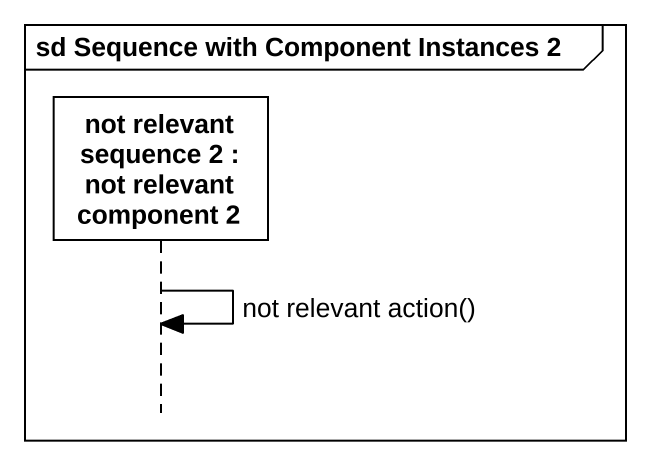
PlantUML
@startuml
mainframe sd Sequence with Component Instances 2
hide footbox
participant "not relevant sequence 2 : not relevant component 2" as not_relevant_sequence_2

not_relevant_sequence_2 -> not_relevant_sequence_2 : not relevant action()
@enduml
